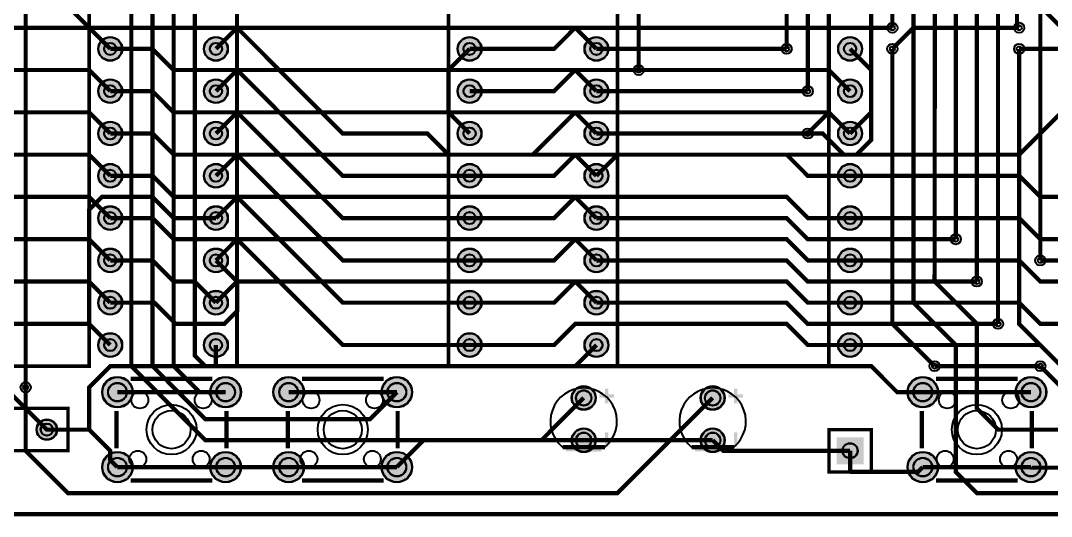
# Model space of a CAD drawing. Header units: millimetres. Extents: x 0 to 244, y -1 to 136.
# Drawn here: x 50.5 to 112.4, y -0.1 to 29.6 of the extents above; entities that cross this region are included whole.
import ezdxf

# ---------------------------------------------------------------- set-up
doc = ezdxf.new("R2010")
doc.units = ezdxf.units.MM
for name, color, linetype, true_color in [('BoardOutLine', 7, 'Continuous', 0xff00ff), ('BottomLayer', 7, 'Continuous', 0x0000ff), ('BottomSolderMaskLayer', 7, 'Continuous', 0xaa00ff), ('Document', 7, 'Continuous', 0xffffff), ('Hole', 7, 'Continuous', 0x222222), ('Multi-Layer', 7, 'Continuous', 0xc0c0c0), ('TopLayer', 7, 'Continuous', 0xff0000), ('TopSilkLayer', 7, 'Continuous', 0xffcc00), ('TopSolderMaskLayer', 7, 'Continuous', 0x800080)]:
    doc.layers.add(name, color=color, linetype=linetype, true_color=true_color)

msp = doc.modelspace()

# ---------------------------------------------------------------- hatches: boundary and pattern name
at = {"layer": 'BottomSolderMaskLayer'}
for points in [[(55.156, 27.94, 1), (56.604, 27.94, 1)], [(61.506, 27.94, 1), (62.954, 27.94, 1)], [(76.746, 27.94, 1), (78.194, 27.94, 1)], [(84.366, 27.94, 1), (85.814, 27.94, 1)], [(99.606, 27.94, 1), (101.054, 27.94, 1)], [(55.156, 25.4, 1), (56.604, 25.4, 1)], [(61.506, 25.4, 1), (62.954, 25.4, 1)], [(76.746, 25.4, 1), (78.194, 25.4, 1)], [(84.366, 25.4, 1), (85.814, 25.4, 1)], [(99.606, 25.4, 1), (101.054, 25.4, 1)], [(55.156, 22.86, 1), (56.604, 22.86, 1)], [(61.506, 22.86, 1), (62.954, 22.86, 1)], [(76.746, 22.86, 1), (78.194, 22.86, 1)], [(84.366, 22.86, 1), (85.814, 22.86, 1)], [(99.606, 22.86, 1), (101.054, 22.86, 1)], [(55.156, 20.32, 1), (56.604, 20.32, 1)], [(61.506, 20.32, 1), (62.954, 20.32, 1)], [(76.746, 20.32, 1), (78.194, 20.32, 1)], [(84.366, 20.32, 1), (85.814, 20.32, 1)], [(99.606, 20.32, 1), (101.054, 20.32, 1)], [(55.156, 17.78, 1), (56.604, 17.78, 1)], [(61.506, 17.78, 1), (62.954, 17.78, 1)], [(76.746, 17.78, 1), (78.194, 17.78, 1)], [(84.366, 17.78, 1), (85.814, 17.78, 1)], [(99.606, 17.78, 1), (101.054, 17.78, 1)], [(55.156, 15.24, 1), (56.604, 15.24, 1)], [(61.506, 15.24, 1), (62.954, 15.24, 1)], [(76.746, 15.24, 1), (78.194, 15.24, 1)], [(84.366, 15.24, 1), (85.814, 15.24, 1)], [(99.606, 15.24, 1), (101.054, 15.24, 1)], [(55.156, 12.7, 1), (56.604, 12.7, 1)], [(61.506, 12.7, 1), (62.954, 12.7, 1)], [(76.746, 12.7, 1), (78.194, 12.7, 1)], [(84.366, 12.7, 1), (85.814, 12.7, 1)], [(99.606, 12.7, 1), (101.054, 12.7, 1)], [(55.156, 10.16, 1), (56.604, 10.16, 1)], [(61.506, 10.16, 1), (62.954, 10.16, 1)], [(76.746, 10.16, 1), (78.194, 10.16, 1)], [(84.366, 10.16, 1), (85.814, 10.16, 1)], [(99.606, 10.16, 1), (101.054, 10.16, 1)], [(55.387, 7.33, 1), (57.237, 7.33, 1)], [(61.889, 7.33, 1), (63.74, 7.33, 1)], [(65.674, 7.33, 1), (67.524, 7.33, 1)], [(72.176, 7.33, 1), (74.027, 7.33, 1)], [(103.774, 7.33, 1), (105.624, 7.33, 1)], [(110.276, 7.33, 1), (112.127, 7.33, 1)], [(83.603, 6.985, 1), (85.054, 6.985, 1)], [(91.35, 6.985, 1), (92.801, 6.985, 1)], [(51.448, 5.08, 1), (52.692, 5.08, 1)], [(83.603, 4.445, 1), (85.054, 4.445, 1)], [(91.35, 4.445, 1), (92.801, 4.445, 1)], [(101.143, 4.623), (101.143, 2.997), (99.517, 2.997), (99.517, 4.623)], [(55.387, 2.83, 1), (57.237, 2.83, 1)], [(61.889, 2.83, 1), (63.74, 2.83, 1)], [(65.674, 2.83, 1), (67.524, 2.83, 1)], [(72.176, 2.83, 1), (74.027, 2.83, 1)], [(103.774, 2.83, 1), (105.624, 2.83, 1)], [(110.276, 2.83, 1), (112.127, 2.83, 1)]]:
    msp.add_hatch(color=256, dxfattribs=at).paths.add_polyline_path(points)
at = {"layer": 'Document'}
for points in [[(85.804, 6.658), (85.804, 7.538), (85.614, 7.538), (85.614, 6.658)], [(93.551, 6.658), (93.551, 7.538), (93.361, 7.538), (93.361, 6.658)], [(86.149, 7.192), (85.269, 7.192), (85.269, 7.002), (86.149, 7.002)], [(93.896, 7.192), (93.016, 7.192), (93.016, 7.002), (93.896, 7.002)], [(85.804, 4.035), (85.804, 4.915), (85.614, 4.915), (85.614, 4.035)], [(93.551, 4.035), (93.551, 4.915), (93.361, 4.915), (93.361, 4.035)], [(85.388, 4.075), (83.268, 4.075), (83.268, 3.785), (83.278, 3.785), (85.388, 3.755)], [(93.135, 4.075), (91.015, 4.075), (91.015, 3.785), (91.025, 3.785), (93.135, 3.755)]]:
    msp.add_hatch(color=256, dxfattribs=at).paths.add_polyline_path(points)
at = {"layer": 'Multi-Layer'}
for points in [[(55.182, 27.94, 1), (56.579, 27.94, 1)], [(61.532, 27.94, 1), (62.929, 27.94, 1)], [(76.772, 27.94, 1), (78.169, 27.94, 1)], [(84.392, 27.94, 1), (85.789, 27.94, 1)], [(99.632, 27.94, 1), (101.029, 27.94, 1)], [(55.182, 25.4, 1), (56.579, 25.4, 1)], [(61.532, 25.4, 1), (62.929, 25.4, 1)], [(76.772, 25.4, 1), (78.169, 25.4, 1)], [(84.392, 25.4, 1), (85.789, 25.4, 1)], [(99.632, 25.4, 1), (101.029, 25.4, 1)], [(55.182, 22.86, 1), (56.579, 22.86, 1)], [(61.532, 22.86, 1), (62.929, 22.86, 1)], [(76.772, 22.86, 1), (78.169, 22.86, 1)], [(84.392, 22.86, 1), (85.789, 22.86, 1)], [(99.632, 22.86, 1), (101.029, 22.86, 1)], [(55.182, 20.32, 1), (56.579, 20.32, 1)], [(61.532, 20.32, 1), (62.929, 20.32, 1)], [(76.772, 20.32, 1), (78.169, 20.32, 1)], [(84.392, 20.32, 1), (85.789, 20.32, 1)], [(99.632, 20.32, 1), (101.029, 20.32, 1)], [(55.182, 17.78, 1), (56.579, 17.78, 1)], [(61.532, 17.78, 1), (62.929, 17.78, 1)], [(76.772, 17.78, 1), (78.169, 17.78, 1)], [(84.392, 17.78, 1), (85.789, 17.78, 1)], [(99.632, 17.78, 1), (101.029, 17.78, 1)], [(55.182, 15.24, 1), (56.579, 15.24, 1)], [(61.532, 15.24, 1), (62.929, 15.24, 1)], [(76.772, 15.24, 1), (78.169, 15.24, 1)], [(84.392, 15.24, 1), (85.789, 15.24, 1)], [(99.632, 15.24, 1), (101.029, 15.24, 1)], [(55.182, 12.7, 1), (56.579, 12.7, 1)], [(61.532, 12.7, 1), (62.929, 12.7, 1)], [(76.772, 12.7, 1), (78.169, 12.7, 1)], [(84.392, 12.7, 1), (85.789, 12.7, 1)], [(99.632, 12.7, 1), (101.029, 12.7, 1)], [(55.182, 10.16, 1), (56.579, 10.16, 1)], [(61.532, 10.16, 1), (62.929, 10.16, 1)], [(76.772, 10.16, 1), (78.169, 10.16, 1)], [(84.392, 10.16, 1), (85.789, 10.16, 1)], [(99.632, 10.16, 1), (101.029, 10.16, 1)], [(55.412, 7.33, 1), (57.212, 7.33, 1)], [(61.914, 7.33, 1), (63.714, 7.33, 1)], [(65.699, 7.33, 1), (67.499, 7.33, 1)], [(72.201, 7.33, 1), (74.001, 7.33, 1)], [(103.799, 7.33, 1), (105.599, 7.33, 1)], [(110.301, 7.33, 1), (112.101, 7.33, 1)], [(83.628, 6.985, 1), (85.028, 6.985, 1)], [(91.375, 6.985, 1), (92.775, 6.985, 1)], [(51.473, 5.08, 1), (52.667, 5.08, 1)], [(83.628, 4.445, 1), (85.028, 4.445, 1)], [(91.375, 4.445, 1), (92.775, 4.445, 1)], [(101.118, 4.597), (101.118, 3.023), (99.543, 3.023), (99.543, 4.597)], [(55.412, 2.83, 1), (57.212, 2.83, 1)], [(61.914, 2.83, 1), (63.714, 2.83, 1)], [(65.699, 2.83, 1), (67.499, 2.83, 1)], [(72.201, 2.83, 1), (74.001, 2.83, 1)], [(103.799, 2.83, 1), (105.599, 2.83, 1)], [(110.301, 2.83, 1), (112.101, 2.83, 1)]]:
    msp.add_hatch(color=256, dxfattribs=at).paths.add_polyline_path(points)
at = {"layer": 'TopSolderMaskLayer'}
for points in [[(55.156, 27.94, 1), (56.604, 27.94, 1)], [(61.506, 27.94, 1), (62.954, 27.94, 1)], [(76.746, 27.94, 1), (78.194, 27.94, 1)], [(84.366, 27.94, 1), (85.814, 27.94, 1)], [(99.606, 27.94, 1), (101.054, 27.94, 1)], [(55.156, 25.4, 1), (56.604, 25.4, 1)], [(61.506, 25.4, 1), (62.954, 25.4, 1)], [(76.746, 25.4, 1), (78.194, 25.4, 1)], [(84.366, 25.4, 1), (85.814, 25.4, 1)], [(99.606, 25.4, 1), (101.054, 25.4, 1)], [(55.156, 22.86, 1), (56.604, 22.86, 1)], [(61.506, 22.86, 1), (62.954, 22.86, 1)], [(76.746, 22.86, 1), (78.194, 22.86, 1)], [(84.366, 22.86, 1), (85.814, 22.86, 1)], [(99.606, 22.86, 1), (101.054, 22.86, 1)], [(55.156, 20.32, 1), (56.604, 20.32, 1)], [(61.506, 20.32, 1), (62.954, 20.32, 1)], [(76.746, 20.32, 1), (78.194, 20.32, 1)], [(84.366, 20.32, 1), (85.814, 20.32, 1)], [(99.606, 20.32, 1), (101.054, 20.32, 1)], [(55.156, 17.78, 1), (56.604, 17.78, 1)], [(61.506, 17.78, 1), (62.954, 17.78, 1)], [(76.746, 17.78, 1), (78.194, 17.78, 1)], [(84.366, 17.78, 1), (85.814, 17.78, 1)], [(99.606, 17.78, 1), (101.054, 17.78, 1)], [(55.156, 15.24, 1), (56.604, 15.24, 1)], [(61.506, 15.24, 1), (62.954, 15.24, 1)], [(76.746, 15.24, 1), (78.194, 15.24, 1)], [(84.366, 15.24, 1), (85.814, 15.24, 1)], [(99.606, 15.24, 1), (101.054, 15.24, 1)], [(55.156, 12.7, 1), (56.604, 12.7, 1)], [(61.506, 12.7, 1), (62.954, 12.7, 1)], [(76.746, 12.7, 1), (78.194, 12.7, 1)], [(84.366, 12.7, 1), (85.814, 12.7, 1)], [(99.606, 12.7, 1), (101.054, 12.7, 1)], [(55.156, 10.16, 1), (56.604, 10.16, 1)], [(61.506, 10.16, 1), (62.954, 10.16, 1)], [(76.746, 10.16, 1), (78.194, 10.16, 1)], [(84.366, 10.16, 1), (85.814, 10.16, 1)], [(99.606, 10.16, 1), (101.054, 10.16, 1)], [(55.387, 7.33, 1), (57.237, 7.33, 1)], [(61.889, 7.33, 1), (63.74, 7.33, 1)], [(65.674, 7.33, 1), (67.524, 7.33, 1)], [(72.176, 7.33, 1), (74.027, 7.33, 1)], [(103.774, 7.33, 1), (105.624, 7.33, 1)], [(110.276, 7.33, 1), (112.127, 7.33, 1)], [(83.603, 6.985, 1), (85.054, 6.985, 1)], [(91.35, 6.985, 1), (92.801, 6.985, 1)], [(51.448, 5.08, 1), (52.692, 5.08, 1)], [(83.603, 4.445, 1), (85.054, 4.445, 1)], [(91.35, 4.445, 1), (92.801, 4.445, 1)], [(101.143, 4.623), (101.143, 2.997), (99.517, 2.997), (99.517, 4.623)], [(55.387, 2.83, 1), (57.237, 2.83, 1)], [(61.889, 2.83, 1), (63.74, 2.83, 1)], [(65.674, 2.83, 1), (67.524, 2.83, 1)], [(72.176, 2.83, 1), (74.027, 2.83, 1)], [(103.774, 2.83, 1), (105.624, 2.83, 1)], [(110.276, 2.83, 1), (112.127, 2.83, 1)]]:
    msp.add_hatch(color=256, dxfattribs=at).paths.add_polyline_path(points)

# ---------------------------------------------------------------- linework, layer by layer
at = {"layer": 'BoardOutLine', "const_width": 0.254}
msp.add_lwpolyline([(0.127, 0), (239.903, 0), (239.903, 129.921), (0, 129.921), (0, 0), (0.127, 0)], close=True, dxfattribs=at)
at = {"layer": 'BottomLayer', "const_width": 0.254}
for points in [[(85.09, 80.01), (97.79, 80.01), (99.06, 78.74), (101.6, 78.74), (101.6, 58.42), (104.14, 55.88), (104.14, 39.37), (101.6, 36.83), (101.6, 22.479), (100.711, 21.59), (86.36, 21.59), (85.09, 20.32)], [(99.06, 76.2), (99.06, 24.13), (97.79, 22.86)], [(85.09, 74.93), (96.52, 74.93), (97.79, 73.66), (97.79, 25.4)], [(85.09, 72.39), (95.25, 72.39), (96.52, 71.12), (96.52, 27.94)], [(55.88, 10.16), (54.61, 11.43), (40.64, 11.43), (17.78, 34.29), (17.78, 64.77), (19.05, 66.04), (24.13, 66.04)], [(62.814, 7.33), (61.25, 7.33), (59.69, 8.89), (59.69, 40.64), (58.42, 41.91), (49.53, 41.91), (48.26, 43.18), (48.26, 63.5), (49.53, 64.77), (59.69, 64.77)], [(55.88, 12.7), (54.61, 13.97), (40.64, 13.97), (19.05, 35.56), (19.05, 62.23), (20.32, 63.5), (24.13, 63.5)], [(102.87, 29.21), (102.87, 35.56), (105.41, 38.1), (105.41, 57.15), (102.87, 59.69), (102.87, 62.23)], [(55.88, 15.24), (54.61, 16.51), (40.64, 16.51), (20.32, 36.83), (20.32, 59.69), (21.59, 60.96), (24.13, 60.96)], [(24.13, 58.42), (22.86, 58.42), (21.59, 57.15), (21.59, 38.1), (22.86, 36.83), (25.4, 36.83), (30.48, 31.75), (30.48, 29.21), (40.64, 19.05), (54.61, 19.05), (55.88, 17.78)], [(24.13, 55.88), (22.86, 54.61), (22.86, 40.132), (23.622, 39.37), (25.4, 39.37), (31.75, 33.02), (31.75, 30.48), (40.64, 21.59), (54.61, 21.59), (55.88, 20.32)], [(106.68, 55.88), (106.68, 16.51)], [(85.09, 54.61), (86.36, 54.61), (87.63, 53.34), (87.63, 26.67)], [(107.95, 53.34), (107.95, 13.97)], [(109.22, 50.8), (109.22, 11.43)], [(111.76, 44.45), (111.76, 15.24)], [(104.699, 7.33), (103.16, 7.33), (101.6, 8.89), (61.595, 8.89), (60.96, 9.525), (60.96, 41.91), (59.69, 43.18), (50.8, 43.18)], [(73.101, 7.33), (71.486, 5.715), (61.595, 5.715), (58.42, 8.89), (58.42, 39.37), (57.15, 40.64), (54.61, 40.64)], [(49.53, 38.1), (55.88, 38.1), (57.15, 36.83), (57.15, 8.89), (61.595, 4.445), (81.788, 4.445), (84.328, 6.985)], [(55.88, 25.4), (54.61, 26.67), (40.64, 26.67), (34.29, 33.02), (34.29, 36.83)], [(55.88, 27.94), (54.61, 29.21), (40.64, 29.21), (35.56, 34.29), (35.56, 35.56)], [(104.14, 34.29), (104.14, 12.7), (106.68, 10.16), (106.68, 2.54), (107.95, 1.27), (137.16, 1.27), (138.43, 2.54), (138.43, 4.067)], [(105.423, 34.29), (105.41, 13.97), (107.95, 11.43), (107.95, 6.35), (109.22, 5.08), (113.03, 5.08), (114.3, 3.81), (120.65, 3.81), (121.92, 5.08), (121.92, 7.62), (123.19, 8.89), (125.73, 8.89)], [(110.49, 29.21), (110.363, 29.337), (110.363, 34.29)], [(55.88, 22.86), (54.61, 24.13), (40.64, 24.13), (33.02, 31.75), (33.02, 33.02)], [(62.23, 27.94), (63.5, 29.21), (83.82, 29.21), (85.09, 27.94)], [(105.41, 8.89), (102.87, 11.43), (102.87, 27.94)], [(110.49, 27.94), (110.49, 11.43), (114.3, 7.62)], [(62.23, 25.4), (63.5, 26.67), (83.82, 26.67), (85.09, 25.4)], [(62.23, 22.86), (63.5, 24.13), (83.82, 24.13), (85.09, 22.86)], [(62.23, 20.32), (63.5, 21.59), (83.82, 21.59), (85.09, 20.32)], [(62.23, 17.78), (63.5, 19.05), (83.82, 19.05), (85.09, 17.78)], [(62.23, 15.24), (63.5, 16.51), (83.82, 16.51), (85.09, 15.24)], [(62.23, 12.7), (63.5, 13.97), (83.82, 13.97), (85.09, 12.7)], [(125.73, 11.43), (121.92, 11.43), (120.65, 10.16), (120.65, 7.62), (119.38, 6.35), (114.3, 6.35), (111.76, 8.89)], [(92.075, 6.985), (86.36, 1.27), (53.34, 1.27), (50.8, 3.81), (50.8, 7.62)]]:
    msp.add_lwpolyline(points, dxfattribs=at)
at = {"layer": 'BottomSolderMaskLayer'}
for centre, radius in [((55.88, 27.94), 0.724), ((62.23, 27.94), 0.724), ((77.47, 27.94), 0.724), ((85.09, 27.94), 0.724), ((100.33, 27.94), 0.724), ((55.88, 27.94), 0.369), ((62.23, 27.94), 0.369), ((77.47, 27.94), 0.369), ((85.09, 27.94), 0.369), ((100.33, 27.94), 0.369), ((55.88, 25.4), 0.724), ((62.23, 25.4), 0.724), ((77.47, 25.4), 0.724), ((85.09, 25.4), 0.724), ((100.33, 25.4), 0.724), ((55.88, 25.4), 0.369), ((62.23, 25.4), 0.369), ((77.47, 25.4), 0.369), ((85.09, 25.4), 0.369), ((100.33, 25.4), 0.369), ((55.88, 22.86), 0.724), ((62.23, 22.86), 0.724), ((77.47, 22.86), 0.724), ((85.09, 22.86), 0.724), ((100.33, 22.86), 0.724), ((55.88, 22.86), 0.369), ((62.23, 22.86), 0.369), ((77.47, 22.86), 0.369), ((85.09, 22.86), 0.369), ((100.33, 22.86), 0.369), ((55.88, 20.32), 0.724), ((55.88, 20.32), 0.369), ((62.23, 20.32), 0.724), ((62.23, 20.32), 0.369), ((77.47, 20.32), 0.724), ((77.47, 20.32), 0.369), ((85.09, 20.32), 0.724), ((85.09, 20.32), 0.369), ((100.33, 20.32), 0.724), ((100.33, 20.32), 0.369), ((55.88, 17.78), 0.724), ((55.88, 17.78), 0.369), ((62.23, 17.78), 0.724), ((62.23, 17.78), 0.369), ((77.47, 17.78), 0.724), ((77.47, 17.78), 0.369), ((85.09, 17.78), 0.724), ((85.09, 17.78), 0.369), ((100.33, 17.78), 0.724), ((100.33, 17.78), 0.369), ((55.88, 15.24), 0.724), ((55.88, 15.24), 0.369), ((62.23, 15.24), 0.724), ((62.23, 15.24), 0.369), ((77.47, 15.24), 0.724), ((77.47, 15.24), 0.369), ((85.09, 15.24), 0.724), ((85.09, 15.24), 0.369), ((100.33, 15.24), 0.724), ((100.33, 15.24), 0.369), ((55.88, 12.7), 0.724), ((55.88, 12.7), 0.369), ((62.23, 12.7), 0.724), ((62.23, 12.7), 0.369), ((77.47, 12.7), 0.724), ((77.47, 12.7), 0.369), ((85.09, 12.7), 0.724), ((85.09, 12.7), 0.369), ((100.33, 12.7), 0.724), ((100.33, 12.7), 0.369), ((55.88, 10.16), 0.724), ((55.88, 10.16), 0.369), ((62.23, 10.16), 0.724), ((62.23, 10.16), 0.369), ((77.47, 10.16), 0.724), ((77.47, 10.16), 0.369), ((85.09, 10.16), 0.724), ((85.09, 10.16), 0.369), ((100.33, 10.16), 0.724), ((100.33, 10.16), 0.369), ((56.312, 7.33), 0.925), ((62.814, 7.33), 0.925), ((66.599, 7.33), 0.925), ((73.101, 7.33), 0.925), ((104.699, 7.33), 0.925), ((111.201, 7.33), 0.925), ((56.312, 7.33), 0.566), ((62.814, 7.33), 0.566), ((66.599, 7.33), 0.566), ((73.101, 7.33), 0.566), ((84.328, 6.985), 0.725), ((84.328, 6.985), 0.466), ((92.075, 6.985), 0.725), ((92.075, 6.985), 0.466), ((104.699, 7.33), 0.566), ((111.201, 7.33), 0.566), ((52.07, 5.08), 0.622), ((52.07, 5.08), 0.371), ((84.328, 4.445), 0.725), ((92.075, 4.445), 0.725), ((84.328, 4.445), 0.466), ((92.075, 4.445), 0.466), ((56.312, 2.83), 0.925), ((62.814, 2.83), 0.925), ((66.599, 2.83), 0.925), ((73.101, 2.83), 0.925), ((100.33, 3.81), 0.459), ((104.699, 2.83), 0.925), ((111.201, 2.83), 0.925), ((56.312, 2.83), 0.566), ((62.814, 2.83), 0.566), ((66.599, 2.83), 0.566), ((73.101, 2.83), 0.566), ((104.699, 2.83), 0.566), ((111.201, 2.83), 0.566)]:
    msp.add_circle(centre, radius, dxfattribs=at)
at = {"layer": 'Hole'}
for centre in [(102.87, 29.21), (110.49, 29.21), (96.52, 27.94), (102.87, 27.94), (110.49, 27.94), (87.63, 26.67), (97.79, 25.4), (97.79, 22.86), (106.68, 16.51), (111.76, 15.24), (107.95, 13.97), (109.22, 11.43), (105.41, 8.89), (111.76, 8.89), (50.8, 7.62)]:
    msp.add_circle(centre, 0.152, dxfattribs=at)
at = {"layer": 'Multi-Layer'}
for centre, radius in [((102.87, 29.21), 0.305), ((110.49, 29.21), 0.305), ((55.88, 27.94), 0.699), ((62.23, 27.94), 0.699), ((77.47, 27.94), 0.699), ((85.09, 27.94), 0.699), ((100.33, 27.94), 0.699), ((55.88, 27.94), 0.356), ((62.23, 27.94), 0.356), ((77.47, 27.94), 0.356), ((85.09, 27.94), 0.356), ((96.52, 27.94), 0.305), ((100.33, 27.94), 0.356), ((102.87, 27.94), 0.305), ((110.49, 27.94), 0.305), ((87.63, 26.67), 0.305), ((55.88, 25.4), 0.699), ((62.23, 25.4), 0.699), ((77.47, 25.4), 0.699), ((85.09, 25.4), 0.699), ((100.33, 25.4), 0.699), ((55.88, 25.4), 0.356), ((62.23, 25.4), 0.356), ((77.47, 25.4), 0.356), ((85.09, 25.4), 0.356), ((97.79, 25.4), 0.305), ((100.33, 25.4), 0.356), ((55.88, 22.86), 0.699), ((62.23, 22.86), 0.699), ((77.47, 22.86), 0.699), ((85.09, 22.86), 0.699), ((100.33, 22.86), 0.699), ((55.88, 22.86), 0.356), ((62.23, 22.86), 0.356), ((77.47, 22.86), 0.356), ((85.09, 22.86), 0.356), ((97.79, 22.86), 0.305), ((100.33, 22.86), 0.356), ((55.88, 20.32), 0.699), ((55.88, 20.32), 0.356), ((62.23, 20.32), 0.699), ((62.23, 20.32), 0.356), ((77.47, 20.32), 0.699), ((77.47, 20.32), 0.356), ((85.09, 20.32), 0.699), ((85.09, 20.32), 0.356), ((100.33, 20.32), 0.699), ((100.33, 20.32), 0.356), ((55.88, 17.78), 0.699), ((55.88, 17.78), 0.356), ((62.23, 17.78), 0.699), ((62.23, 17.78), 0.356), ((77.47, 17.78), 0.699), ((77.47, 17.78), 0.356), ((85.09, 17.78), 0.699), ((85.09, 17.78), 0.356), ((100.33, 17.78), 0.699), ((100.33, 17.78), 0.356), ((106.68, 16.51), 0.305), ((55.88, 15.24), 0.699), ((55.88, 15.24), 0.356), ((62.23, 15.24), 0.699), ((62.23, 15.24), 0.356), ((77.47, 15.24), 0.699), ((77.47, 15.24), 0.356), ((85.09, 15.24), 0.699), ((85.09, 15.24), 0.356), ((100.33, 15.24), 0.699), ((100.33, 15.24), 0.356), ((111.76, 15.24), 0.305), ((107.95, 13.97), 0.305), ((55.88, 12.7), 0.699), ((55.88, 12.7), 0.356), ((62.23, 12.7), 0.699), ((62.23, 12.7), 0.356), ((77.47, 12.7), 0.699), ((77.47, 12.7), 0.356), ((85.09, 12.7), 0.699), ((85.09, 12.7), 0.356), ((100.33, 12.7), 0.699), ((100.33, 12.7), 0.356), ((109.22, 11.43), 0.305), ((55.88, 10.16), 0.699), ((62.23, 10.16), 0.699), ((77.47, 10.16), 0.699), ((85.09, 10.16), 0.699), ((100.33, 10.16), 0.699), ((55.88, 10.16), 0.356), ((62.23, 10.16), 0.356), ((77.47, 10.16), 0.356), ((85.09, 10.16), 0.356), ((100.33, 10.16), 0.356), ((105.41, 8.89), 0.305), ((111.76, 8.89), 0.305), ((56.312, 7.33), 0.9), ((62.814, 7.33), 0.9), ((66.599, 7.33), 0.9), ((73.101, 7.33), 0.9), ((104.699, 7.33), 0.9), ((111.201, 7.33), 0.9), ((50.8, 7.62), 0.305), ((56.312, 7.33), 0.55), ((62.814, 7.33), 0.55), ((66.599, 7.33), 0.55), ((73.101, 7.33), 0.55), ((84.328, 6.985), 0.7), ((84.328, 6.985), 0.45), ((92.075, 6.985), 0.7), ((92.075, 6.985), 0.45), ((104.699, 7.33), 0.55), ((111.201, 7.33), 0.55), ((52.07, 5.08), 0.597), ((52.07, 5.08), 0.356), ((84.328, 4.445), 0.7), ((92.075, 4.445), 0.7), ((84.328, 4.445), 0.45), ((92.075, 4.445), 0.45), ((56.312, 2.83), 0.9), ((62.814, 2.83), 0.9), ((66.599, 2.83), 0.9), ((73.101, 2.83), 0.9), ((100.33, 3.81), 0.445), ((104.699, 2.83), 0.9), ((111.201, 2.83), 0.9), ((56.312, 2.83), 0.55), ((62.814, 2.83), 0.55), ((66.599, 2.83), 0.55), ((73.101, 2.83), 0.55), ((104.699, 2.83), 0.55), ((111.201, 2.83), 0.55)]:
    msp.add_circle(centre, radius, dxfattribs=at)
at = {"layer": 'TopLayer', "const_width": 0.254}
for points in [[(100.33, 22.86), (99.06, 24.13), (83.82, 24.13), (81.28, 21.59), (76.2, 21.59), (74.93, 22.86), (69.85, 22.86), (63.5, 29.21), (54.61, 29.21), (53.34, 30.48), (53.34, 43.18), (52.07, 44.45), (49.53, 44.45)], [(50.8, 7.62), (50.8, 39.37), (49.53, 40.64)], [(149.86, 25.4), (144.78, 25.4), (143.51, 26.67), (121.92, 26.67), (119.38, 29.21), (113.03, 29.21), (110.49, 31.75), (101.6, 31.75)], [(77.47, 27.94), (82.55, 27.94), (83.82, 29.21), (102.87, 29.21)], [(102.87, 27.94), (104.14, 29.21), (110.49, 29.21)], [(55.88, 27.94), (58.42, 27.94), (59.69, 26.67), (63.5, 26.67), (69.85, 20.32), (77.47, 20.32)], [(77.47, 22.86), (76.2, 24.13), (76.2, 26.67), (77.47, 27.94)], [(85.09, 27.94), (96.52, 27.94)], [(100.33, 22.86), (101.6, 24.13), (101.6, 26.67), (100.33, 27.94)], [(110.49, 27.94), (116.84, 27.94)], [(77.47, 25.4), (82.55, 25.4), (83.82, 26.67), (99.06, 26.67), (100.33, 25.4)], [(55.88, 25.4), (58.42, 25.4), (59.69, 24.13), (63.5, 24.13), (69.85, 17.78), (77.47, 17.78)], [(85.09, 25.4), (97.79, 25.4)], [(148.59, 22.86), (144.78, 22.86), (143.51, 24.13), (113.03, 24.13), (110.49, 21.59), (99.949, 21.59), (98.679, 22.86), (97.79, 22.86)], [(55.88, 22.86), (58.42, 22.86), (59.69, 21.59), (63.5, 21.59), (69.85, 15.24), (77.47, 15.24)], [(85.09, 22.86), (97.79, 22.86)], [(77.47, 20.32), (82.55, 20.32), (83.82, 21.59), (96.52, 21.59), (97.79, 20.32), (100.33, 20.32)], [(55.88, 20.32), (58.42, 20.32), (59.69, 19.05), (63.5, 19.05), (69.85, 12.7), (77.47, 12.7)], [(100.33, 20.32), (110.49, 20.32), (111.76, 19.05), (123.19, 19.05)], [(55.88, 10.16), (54.61, 11.43), (54.61, 18.288), (55.372, 19.05), (58.42, 19.05), (59.69, 17.78), (62.23, 17.78)], [(77.47, 17.78), (82.55, 17.78), (83.82, 19.05), (96.52, 19.05), (97.79, 17.78), (100.33, 17.78)], [(55.88, 17.78), (58.42, 17.78), (59.69, 16.51), (63.5, 16.51), (69.85, 10.16), (77.47, 10.16)], [(106.68, 16.51), (97.79, 16.51), (96.52, 17.78), (85.09, 17.78)], [(120.65, 16.51), (111.76, 16.51), (110.49, 17.78), (100.33, 17.78)], [(77.47, 15.24), (82.55, 15.24), (83.82, 16.51), (96.52, 16.51), (97.79, 15.24), (100.33, 15.24)], [(62.23, 12.7), (60.96, 13.97), (59.69, 13.97), (58.42, 15.24), (55.88, 15.24)], [(55.88, 12.7), (58.547, 12.7), (59.817, 11.43), (62.738, 11.43), (63.5, 12.192), (63.5, 13.97), (62.23, 15.24)], [(107.95, 13.97), (97.79, 13.97), (96.52, 15.24), (85.09, 15.24)], [(120.65, 13.97), (111.76, 13.97), (110.49, 15.24), (100.33, 15.24)], [(116.84, 15.24), (111.76, 15.24)], [(77.47, 12.7), (82.55, 12.7), (83.82, 13.97), (96.52, 13.97), (97.79, 12.7), (100.33, 12.7)], [(109.22, 11.43), (97.79, 11.43), (96.52, 12.7), (85.09, 12.7)], [(119.38, 11.43), (111.76, 11.43), (110.49, 12.7), (100.33, 12.7)], [(77.47, 10.16), (82.55, 10.16), (83.82, 11.43), (96.52, 11.43), (97.79, 10.16), (100.33, 10.16)], [(49.53, 10.16), (49.53, 7.62), (52.07, 5.08), (54.61, 5.08), (55.88, 3.81), (55.88, 3.261), (56.312, 2.83)], [(62.23, 10.16), (62.23, 8.89), (83.82, 8.89), (85.09, 10.16)], [(118.11, 8.89), (113.03, 8.89), (111.76, 10.16), (100.33, 10.16)], [(62.23, 8.89), (55.88, 8.89), (54.61, 7.62), (54.61, 5.08)], [(111.76, 8.89), (105.41, 8.89)], [(56.312, 7.33), (62.814, 7.33)], [(66.599, 7.33), (73.101, 7.33)], [(104.699, 7.33), (111.201, 7.33)], [(84.328, 4.445), (74.717, 4.445), (73.101, 2.83)], [(92.075, 4.445), (84.328, 4.445)], [(100.33, 3.81), (92.71, 3.81), (92.075, 4.445)], [(100.33, 2.54), (100.33, 3.81)], [(111.201, 2.83), (111.237, 2.794), (115.824, 2.794), (116.84, 3.81)], [(56.312, 2.83), (73.101, 2.83)], [(104.699, 2.83), (104.409, 2.54), (100.33, 2.54)], [(104.699, 2.83), (111.201, 2.83)]]:
    msp.add_lwpolyline(points, dxfattribs=at)
at = {"layer": 'TopSilkLayer'}
for points, const_width in [([(86.36, 49.53), (86.36, 8.89), (99.06, 8.89), (99.06, 49.53), (86.36, 49.53)], 0.229), ([(63.5, 44.45), (63.5, 8.89), (76.2, 8.89), (76.2, 44.45), (63.5, 44.45)], 0.229), ([(49.53, 34.29), (49.53, 8.89), (54.61, 8.89), (54.61, 34.29), (49.53, 34.29)], 0.229), ([(48.263, 3.813), (53.343, 3.813), (53.343, 6.353), (48.263, 6.353), (48.263, 3.813)], 0.201)]:
    msp.add_lwpolyline(points, close=True, dxfattribs=dict(at, const_width=const_width))
for points, const_width in [([(57.113, 8.128), (62.013, 8.128)], 0.254), ([(67.4, 8.128), (72.3, 8.128)], 0.254), ([(110.4, 8.128), (105.5, 8.128)], 0.254), ([(56.261, 6.2), (56.261, 3.96)], 0.254), ([(62.865, 6.2), (62.865, 3.96)], 0.254), ([(66.548, 6.2), (66.548, 3.96)], 0.254), ([(73.152, 6.2), (73.152, 3.96)], 0.254), ([(104.648, 3.96), (104.648, 6.2)], 0.254), ([(111.252, 3.96), (111.252, 6.2)], 0.254), ([(101.6, 2.54), (99.06, 2.54), (99.06, 5.08), (101.6, 5.08), (101.6, 3.175)], 0.203), ([(83.058, 4.034), (85.606, 4.028)], 0.254), ([(90.805, 4.034), (93.353, 4.028)], 0.254), ([(101.6, 2.54), (101.6, 3.175)], 0.203), ([(57.113, 2.032), (62.013, 2.032)], 0.254), ([(67.4, 2.032), (72.3, 2.032)], 0.254), ([(110.4, 2.032), (105.5, 2.032)], 0.254)]:
    msp.add_lwpolyline(points, dxfattribs=dict(at, const_width=const_width))
for centre, radius in [((57.658, 6.858), 0.508), ((61.468, 6.858), 0.508), ((67.945, 6.858), 0.508), ((71.755, 6.858), 0.508), ((106.172, 6.858), 0.508), ((109.982, 6.858), 0.508), ((59.563, 5.08), 1.501), ((59.563, 5.08), 1.143), ((69.85, 5.08), 1.501), ((69.85, 5.08), 1.143), ((107.95, 5.08), 1.501), ((107.95, 5.08), 1.143), ((57.531, 3.302), 0.508), ((61.341, 3.302), 0.508), ((67.818, 3.302), 0.508), ((71.628, 3.302), 0.508), ((106.045, 3.302), 0.508), ((109.855, 3.302), 0.508)]:
    msp.add_circle(centre, radius, dxfattribs=at)
for centre in [(84.326, 5.581), (92.073, 5.581)]:
    msp.add_arc(centre, 2, 309.32595, 230.67405, dxfattribs=at)
at = {"layer": 'TopSolderMaskLayer'}
for centre, radius in [((55.88, 27.94), 0.724), ((62.23, 27.94), 0.724), ((77.47, 27.94), 0.724), ((85.09, 27.94), 0.724), ((100.33, 27.94), 0.724), ((55.88, 27.94), 0.369), ((62.23, 27.94), 0.369), ((77.47, 27.94), 0.369), ((85.09, 27.94), 0.369), ((100.33, 27.94), 0.369), ((55.88, 25.4), 0.724), ((62.23, 25.4), 0.724), ((77.47, 25.4), 0.724), ((85.09, 25.4), 0.724), ((100.33, 25.4), 0.724), ((55.88, 25.4), 0.369), ((62.23, 25.4), 0.369), ((77.47, 25.4), 0.369), ((85.09, 25.4), 0.369), ((100.33, 25.4), 0.369), ((55.88, 22.86), 0.724), ((62.23, 22.86), 0.724), ((77.47, 22.86), 0.724), ((85.09, 22.86), 0.724), ((100.33, 22.86), 0.724), ((55.88, 22.86), 0.369), ((62.23, 22.86), 0.369), ((77.47, 22.86), 0.369), ((85.09, 22.86), 0.369), ((100.33, 22.86), 0.369), ((55.88, 20.32), 0.724), ((55.88, 20.32), 0.369), ((62.23, 20.32), 0.724), ((62.23, 20.32), 0.369), ((77.47, 20.32), 0.724), ((77.47, 20.32), 0.369), ((85.09, 20.32), 0.724), ((85.09, 20.32), 0.369), ((100.33, 20.32), 0.724), ((100.33, 20.32), 0.369), ((55.88, 17.78), 0.724), ((55.88, 17.78), 0.369), ((62.23, 17.78), 0.724), ((62.23, 17.78), 0.369), ((77.47, 17.78), 0.724), ((77.47, 17.78), 0.369), ((85.09, 17.78), 0.724), ((85.09, 17.78), 0.369), ((100.33, 17.78), 0.724), ((100.33, 17.78), 0.369), ((55.88, 15.24), 0.724), ((55.88, 15.24), 0.369), ((62.23, 15.24), 0.724), ((62.23, 15.24), 0.369), ((77.47, 15.24), 0.724), ((77.47, 15.24), 0.369), ((85.09, 15.24), 0.724), ((85.09, 15.24), 0.369), ((100.33, 15.24), 0.724), ((100.33, 15.24), 0.369), ((55.88, 12.7), 0.724), ((55.88, 12.7), 0.369), ((62.23, 12.7), 0.724), ((62.23, 12.7), 0.369), ((77.47, 12.7), 0.724), ((77.47, 12.7), 0.369), ((85.09, 12.7), 0.724), ((85.09, 12.7), 0.369), ((100.33, 12.7), 0.724), ((100.33, 12.7), 0.369), ((55.88, 10.16), 0.724), ((55.88, 10.16), 0.369), ((62.23, 10.16), 0.724), ((62.23, 10.16), 0.369), ((77.47, 10.16), 0.724), ((77.47, 10.16), 0.369), ((85.09, 10.16), 0.724), ((85.09, 10.16), 0.369), ((100.33, 10.16), 0.724), ((100.33, 10.16), 0.369), ((56.312, 7.33), 0.925), ((62.814, 7.33), 0.925), ((66.599, 7.33), 0.925), ((73.101, 7.33), 0.925), ((104.699, 7.33), 0.925), ((111.201, 7.33), 0.925), ((56.312, 7.33), 0.566), ((62.814, 7.33), 0.566), ((66.599, 7.33), 0.566), ((73.101, 7.33), 0.566), ((84.328, 6.985), 0.725), ((84.328, 6.985), 0.466), ((92.075, 6.985), 0.725), ((92.075, 6.985), 0.466), ((104.699, 7.33), 0.566), ((111.201, 7.33), 0.566), ((52.07, 5.08), 0.622), ((52.07, 5.08), 0.371), ((84.328, 4.445), 0.725), ((92.075, 4.445), 0.725), ((84.328, 4.445), 0.466), ((92.075, 4.445), 0.466), ((56.312, 2.83), 0.925), ((62.814, 2.83), 0.925), ((66.599, 2.83), 0.925), ((73.101, 2.83), 0.925), ((100.33, 3.81), 0.459), ((104.699, 2.83), 0.925), ((111.201, 2.83), 0.925), ((56.312, 2.83), 0.566), ((62.814, 2.83), 0.566), ((66.599, 2.83), 0.566), ((73.101, 2.83), 0.566), ((104.699, 2.83), 0.566), ((111.201, 2.83), 0.566)]:
    msp.add_circle(centre, radius, dxfattribs=at)

doc.saveas('drawing.dxf')
